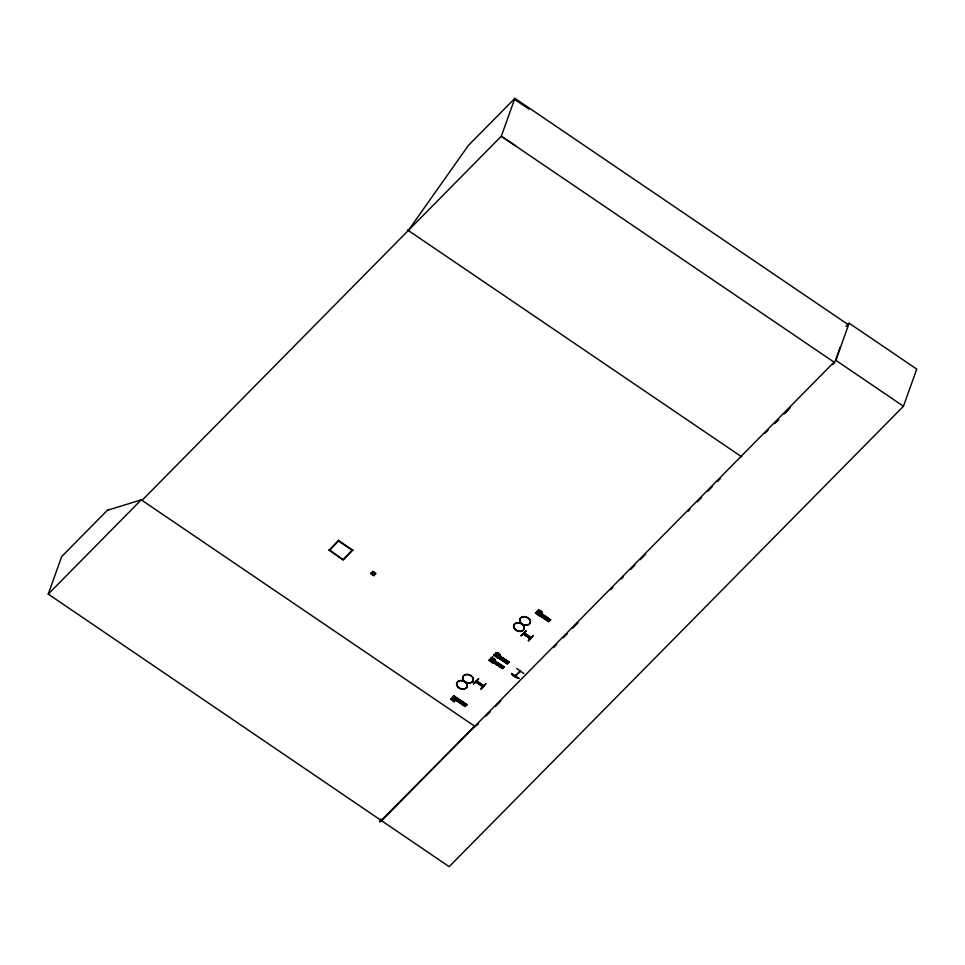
<?xml version="1.0" encoding="UTF-8"?>
<svg xmlns="http://www.w3.org/2000/svg" width="965" height="965" viewBox="0 0 965 965"><rect width="100%" height="100%" fill="white"/><g stroke="black" fill="none" stroke-linecap="round" stroke-linejoin="round"><path stroke-width="1.45" d="M499.52 655.79C501.969 655.235 498.965 653.944 498.133 652.75A1.46 1.086 19.7 0 0 497.313 652.557L495.974 653.51M515.72 674.981L515.153 676.007L520.002 671.109M515.841 674.981L515.226 675.886M520.412 670.88L519.797 671.773L519.677 670.952M845.979 326.411L849.152 323.203L916.75 369.113L903.457 406.241L449.159 866.667L48.25 594.09L61.688 556.576L108.189 509.448L107.935 510.135L141.252 499.834L142.036 500.353L501.305 136.234L514.888 98.334L848.295 324.698M352.985 549.966L343.19 560.086L328.969 550.05M352.309 549.966L343.058 559.543L329.632 550.05M328.86 550.364L338.655 540.231M329.523 550.352L338.775 540.774M370.632 573.379L373.72 575.671L375.964 573.367L372.9 571.292L370.62 573.427L373.938 575.623M380.765 819.104L379.752 821.939L474.671 726.199M450.896 698.793C451.065 699.927 457.663 698.72 454.226 702.013L450.546 699.13M452.621 697.032L453.936 695.922L452.066 697.792L465.046 706.549L465.576 705.994L452.32 697.526M453.007 697.297L453.466 696.827M453.622 696.223L466.674 704.92L453.514 696.296L453.864 695.777M452.621 700.349C454.841 697.936 455.287 703.654 452.85 700.107M456.035 699.36L457.096 699.118L453.803 696.501M454.25 696.03L453.683 696.802M455.54 699.022L456.011 698.551M459.244 702.11L460.86 700.469M460.558 703.002L462.175 701.362M461.68 703.919L463.345 702.158M462.995 704.812L464.66 703.051M463.924 705.282L465.528 703.642M473.706 683.908L478.664 678.697M466.807 704.667L453.864 695.886L453.369 696.477L466.36 705.234L466.807 704.679L465.19 706.296M483.139 686.284L475.974 681.423M476.529 680.868L483.622 685.934M489.291 659.891C489.472 661.037 496.07 659.819 492.62 663.112L488.953 660.229M490.811 658.347L503.525 667.575L503.959 667.068M491.571 658.311L491.233 659.011C493.284 657.756 496.106 660.748 493.983 660.374M481.27 689.046L485.829 683.558M502.548 668.54L489.255 660.096L491.052 658.19L503.983 667.044L490.69 658.6L492.391 656.743M491.016 661.447C493.356 659.047 493.646 664.849 491.125 661.134M494.502 660.76C497.096 660.663 493.706 657.225 491.462 658.625L492.826 657.032M495.721 655.886L497.602 655.488L498.7 656.875L497.651 658.154L493.971 655.271M494.514 654.777L493.863 655.585M496.517 653.872C496.854 652.026 501.233 655.44 499.002 655.416M496.155 656.176L497.759 656.091L497.663 657.201M496.384 664.547L498.049 662.786M497.747 665.319L499.363 663.679M498.917 666.103L500.533 664.463M501.293 659.577L502.958 657.816M500.232 666.996L501.848 665.355M502.656 660.337L504.273 658.697M501.064 667.72L502.717 665.959M503.827 661.134L505.443 659.493M502.415 668.48L504.032 666.851M505.093 662.147L506.746 660.386M505.974 662.75L507.626 660.977M507.674 663.329L507.108 663.908L494.333 654.849L507.325 663.51M508.893 662.002L507.276 663.643M521.172 635.802L526.009 630.893L521.281 635.489M526.009 630.893L521.148 635.694M511.812 673.353C509.834 675.09 519.17 679.095 518.977 678.214M537.3 613.619L539.17 613.221L540.267 614.609L539.218 615.887L535.551 613.004M535.442 613.318L535.889 612.666M516.673 668.443L523.79 673.51M537.348 613.499L539.616 611.279L538.422 610.085M538.313 610.399L538.76 609.759M537.734 613.909L539.326 613.824L539.242 614.934M533.295 635.452L528.736 640.941L528.446 640.362M515.961 675.729L515.503 676.127L520.195 671.326M539.278 612.124L539.025 612.787L542.547 612.329M538.651 610.061L539.942 610.942L540.364 610.326M541.618 612.256L539.158 612.437L540.135 611.243M542.427 612.63L540.46 610.917M540.352 611.219L540.774 610.604M519.532 671.519L520.014 670.615M520.195 670.566L519.713 671.821L520.449 670.735M528.337 640.663L533.331 635.513M543.03 617.19L544.646 615.561M544.344 618.082L545.961 616.442M545.514 618.879L547.131 617.238M546.829 619.771L548.446 618.131M547.71 620.362L549.314 618.722M549.025 621.255L536.033 612.594L537.734 610.978L550.557 619.844M537.614 611.05L537.155 611.557L550.11 620.35L550.629 619.614M835.738 359.8L840.262 347.159M381.561 820.769L835.847 360.331L849.152 323.203M527.746 635.875L526.601 635.814L527.143 635.392M475.6 681.99L482.777 686.827M475.829 681.724L482.995 686.585M523.295 633.619L530.485 638.48M530.219 638.746L523.066 633.86L530.219 638.758M496.01 653.281L495.467 653.812L508.446 662.569L508.869 662.099M535.78 612.968L548.795 621.653L549.242 621.158M550.122 620.338L537.3 611.376M408.304 230.49L468.375 145.462L514.888 98.334M452.585 697.261L465.564 706.018M494.683 654.596L507.554 663.413M495.817 653.462L508.664 662.34M495.913 653.305L508.555 662.412M536.202 612.522L549.037 621.412L550.677 619.771M537.179 611.557L550.146 620.314M548.808 621.653L535.865 612.859L536.419 612.293L549.35 621.098M48.25 594.09L141.324 499.761L142.108 500.292M494.321 654.909L495.962 653.221L508.965 662.038M453.562 698.407L455.178 696.778M490.751 660.723L492.367 659.083M495.66 655.754L497.277 654.113M539.942 610.942L540.653 610.917M473.308 683.642L478.556 678.998M473.658 683.811L478.507 678.914M480.872 688.781L485.793 683.823L480.992 688.805M476.517 725.668L478.628 723.521M486.022 716.03L490.244 711.736M495.528 706.392L500.811 701.036M553.645 647.491L556.817 644.27M563.15 637.853L567.384 633.571M572.667 628.215L577.951 622.859M610.7 589.663L612.811 587.516M621.267 578.952L623.378 576.805M630.784 569.314L635.006 565.032M640.29 559.676L645.573 554.32M687.84 511.486L689.951 509.339M697.345 501.848L701.579 497.554M707.912 491.137L712.134 486.855M717.417 481.499L720.59 478.278M764.98 433.297L768.152 430.088M774.485 423.659L778.719 419.377M784.002 414.021L790.335 407.592M832.614 364.746L834.725 362.599L501.305 136.234L515.877 146.005M775.643 422.658L777.766 420.523M785.184 413.032L788.369 409.823M537.336 611.279L550.279 620.073M494.333 654.849L507.457 663.558L494.297 654.933M502.681 668.347L489.701 659.59L502.753 668.323M514.49 99.407L529.061 109.19M835.847 360.331L903.457 406.241M407.519 229.959L741.723 456.867M540.026 611.557L541.498 612.558M524.116 632.787L531.293 637.672M523.923 632.968L531.112 637.829M338.534 540.545L352.876 550.279M338.667 541.088L352.201 550.279M495.648 653.534L508.736 662.292M476.662 680.892L483.827 685.777M476.457 681.073L483.646 685.946M453.827 695.97L466.807 704.727M453.357 697.14L455.89 698.865M141.252 499.834L475.456 726.729M371.911 572.752L372.695 574.465L374.722 574.151L373.95 572.45L371.911 572.752M511.691 673.618L518.844 678.528L511.691 673.618M514.852 629.373A5.537 4.125 19.7 0 0 524.019 629.349A5.537 4.125 19.7 0 0 517.891 622.895A5.537 4.125 19.7 0 0 514.852 629.373M514.96 629.12A5.5 4.101 19.7 0 0 524.079 629.096A5.5 4.101 19.7 0 0 517.988 622.678A5.5 4.101 19.7 0 0 514.96 629.12M520.907 623.233A5.537 4.125 19.7 0 0 530.075 623.209A5.537 4.125 19.7 0 0 523.947 616.756A5.537 4.125 19.7 0 0 520.907 623.233M521.016 622.992A5.5 4.101 19.7 0 0 530.123 622.956A5.5 4.101 19.7 0 0 524.043 616.551A5.5 4.101 19.7 0 0 521.016 622.992M463.888 681.013A5.537 4.125 19.7 0 0 473.055 680.988A5.537 4.125 19.7 0 0 466.927 674.535A5.537 4.125 19.7 0 0 463.888 681.013M463.984 680.783A5.5 4.101 19.7 0 0 473.103 680.747A5.5 4.101 19.7 0 0 467.024 674.342A5.5 4.101 19.7 0 0 463.984 680.783M457.832 687.152A5.537 4.125 19.7 0 0 467 687.116A5.537 4.125 19.7 0 0 460.884 680.675A5.537 4.125 19.7 0 0 457.832 687.152M457.941 686.911A5.5 4.101 19.7 0 0 467.048 686.887A5.5 4.101 19.7 0 0 460.968 680.47A5.5 4.101 19.7 0 0 457.941 686.911"/></g></svg>
